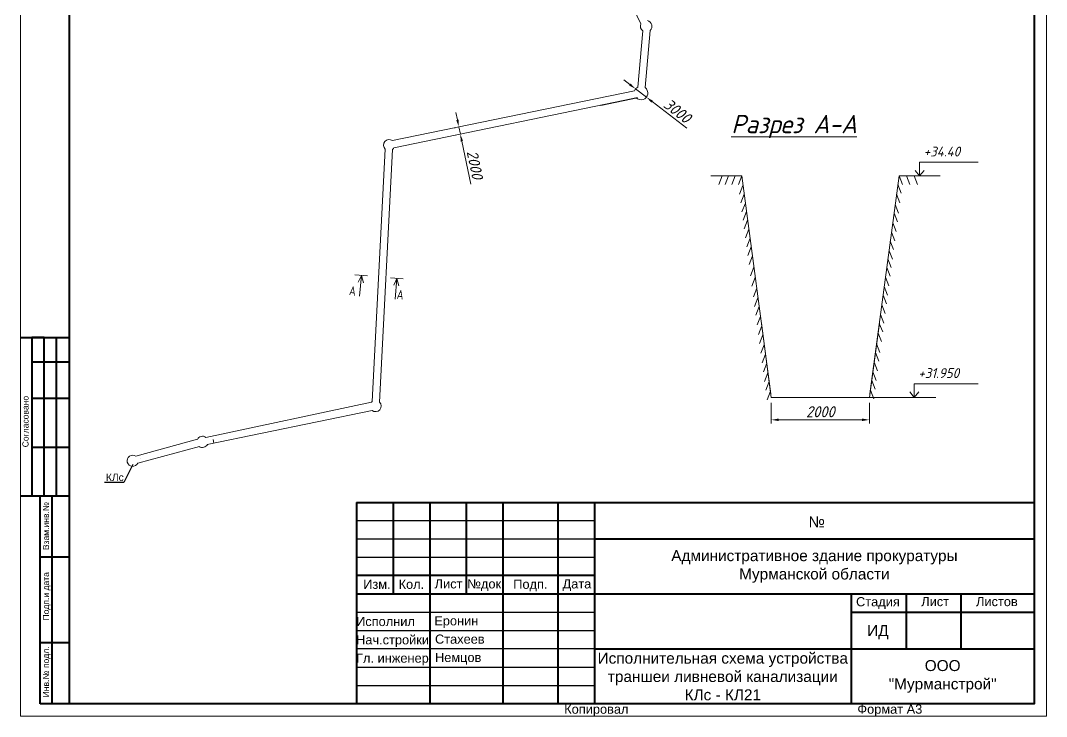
# Model space of a CAD drawing. Header units: millimetres. Extents: x 946 to 259010, y 548 to 42559.
# Drawn here: x 946 to 28946, y 548 to 19542 of the extents above; entities that cross this region are included whole.
import ezdxf
from ezdxf import colors
from ezdxf.entities.mleader import LeaderData, LeaderLine
from ezdxf.math import Vec2, Vec3

# ---------------------------------------------------------------- set-up
doc = ezdxf.new("R2010")
doc.units = ezdxf.units.MM
doc.linetypes.add('2-Columns and grid$0$084_(М5) Неукрепленный откос', pattern=[0])
for name, color, linetype, lineweight in [('00-рамка', 7, 'Continuous', 40), ('19-канальяК2', 54, 'Continuous', 40), ('Канализация К1', 14, 'Continuous', 40), ('РАЗМЕРЫ', 23, 'Continuous', 13), ('Размеры КР', 23, 'Continuous', 13)]:
    doc.layers.add(name, color=color, linetype=linetype, lineweight=lineweight)
doc.styles.add('2_0-Ариел', font='arial.ttf', dxfattribs={"height": 2})
doc.styles.add('2_5-Ариел', font='arial.ttf', dxfattribs={"height": 2.5})
doc.styles.add('3_0-Ариел', font='arial.ttf', dxfattribs={"height": 3})
doc.styles.add('GOST 2.304', font='CS_Gost2304.shx')
doc.styles.get("Standard").update_dxf_attribs({"font": 'arial.ttf'})
doc.styles.add('Ариель-2_5', font='arial.ttf')
doc.styles.add('ГОСТ', font='GOST Common Italic.ttf', dxfattribs={"height": 300})
doc.styles.add('ГП-ариель', font='arial.ttf')
doc.linetypes.add('Земля1', pattern='A,24,[3,ltsnew.shx,S=6,R=0,X=-6,Y=-6],3,[3,ltsnew.shx,S=6,R=0,X=-6,Y=-6],3,[3,ltsnew.shx,S=6,R=0,X=-6,Y=-6],0', length=30)
doc.linetypes.add('Земля2', pattern='A,24,[4,ltsnew.shx,S=6,R=0,X=-6,Y=0],3,[4,ltsnew.shx,S=6,R=0,X=-6,Y=0],3,[4,ltsnew.shx,S=6,R=0,X=-6,Y=0],0', length=30)
doc.linetypes.add('Каналья-К2', pattern='A,20,-4,["К2",Standard,S=2,R=0,X=-2,Y=-1],-2.3', length=26.3)
doc.dimstyles.new('М 50', dxfattribs={"dimscale": 0, "dimtxt": 300, "dimasz": 200, "dimexe": 100, "dimexo": 150, "dimgap": 70, "dimtad": 1, "dimdec": 0, "dimlfac": 0.5, "dimdsep": 46, "dimtxsty": 'ГОСТ', "dimcen": 100, "dimdle": 150, "dimclrd": 256, "dimclre": 256, "dimclrt": 256, "dimazin": 3, "dimtfac": 1, "dimtdec": 0, "dimtmove": 1, "dimatfit": 3, "dimfxl": 100, "dimtolj": 1, "dimlwd": -1, "dimlwe": -1, "dimarcsym": 0})

# ---------------------------------------------------------------- blocks, each defined once
blk = doc.blocks.new('_None')
blk = doc.blocks.new('*D138')
at = {"layer": 'Defpoints', "color": 0, "transparency": 16777216}
for p in [(21434, 9256), (24114, 9256), (24114, 8644)]:
    blk.add_point(p, dxfattribs=at)
at = {"layer": 'Размеры КР', "transparency": 16777216}
for p, q in [((21434, 9106), (21434, 8544)), ((24114, 9106), (24114, 8544)), ((21634, 8644), (23914, 8644))]:
    blk.add_line(p, q, dxfattribs=at)
for points in [[(21634, 8678), (21634, 8611), (21434, 8644)], [(23914, 8678), (23914, 8611), (24114, 8644)]]:
    blk.add_solid(points, dxfattribs=at)
at = {"layer": 'Размеры КР', "lineweight": 13, "transparency": 16777216, "insert": (22774, 8864), "char_height": 300, "attachment_point": 5, "style": 'ГОСТ'}
blk.add_mtext('\\A1;2000', dxfattribs=at)
blk = doc.blocks.new('*D22')
at = {"layer": 'Defpoints', "color": 0, "transparency": 16777216}
for p in [(12933, 16642), (12949, 16442), (12973, 16447)]:
    blk.add_point(p, dxfattribs=at)
at = {"layer": 'Размеры КР', "transparency": 16777216}
for p, q in [((12868, 16833), (12828, 17029)), ((12786, 16612), (12811, 16617)), ((12909, 16637), (12949, 16442)), ((12827, 16417), (12851, 16422)), ((12989, 16246), (13231, 15076))]:
    blk.add_line(p, q, dxfattribs=at)
for points in [[(12901, 16839), (12836, 16826), (12909, 16637)], [(13022, 16253), (12957, 16239), (12949, 16442)]]:
    blk.add_solid(points, dxfattribs=at)
at = {"layer": 'Размеры КР', "lineweight": 13, "transparency": 16777216, "insert": (13346, 15607), "char_height": 300, "attachment_point": 5, "rotation": 281.6545, "style": 'ГОСТ'}
blk.add_mtext('\\A1;2000', dxfattribs=at)
blk = doc.blocks.new('*D23')
at = {"layer": 'Defpoints', "color": 0, "transparency": 16777216}
for p in [(17732, 17676), (18026, 17450)]:
    blk.add_point(p, dxfattribs=at)
at = {"layer": 'Размеры КР', "transparency": 16777216}
for p, q in [((17573, 17798), (17415, 17920)), ((17732, 17676), (18026, 17450)), ((19132, 16600), (18185, 17328))]:
    blk.add_line(p, q, dxfattribs=at)
for points in [[(17594, 17824), (17553, 17771), (17732, 17676)], [(18205, 17354), (18164, 17301), (18026, 17450)]]:
    blk.add_solid(points, dxfattribs=at)
at = {"layer": 'Размеры КР', "lineweight": 13, "transparency": 16777216, "insert": (18872, 17077), "char_height": 300, "attachment_point": 5, "rotation": 322.4508, "style": 'ГОСТ'}
blk.add_mtext('\\A1;3000', dxfattribs=at)

msp = doc.modelspace()

# ---------------------------------------------------------------- linework, layer by layer
at = {"color": 250, "linetype": 'Continuous', "lineweight": 5, "ltscale": 10}
for p, q in [((25360.2, 15453.1), (25482.7, 15303.5)), ((25482.7, 15303.5), (25482.7, 15675.9)), ((27078.5, 15675.9), (25482.7, 15675.9)), ((25482.7, 15303.5), (25482.7, 15675.9)), ((25605.2, 15453.1), (25482.7, 15303.5)), ((25336.4, 9256.1), (25336.4, 9628.6)), ((27082.2, 9628.6), (25336.4, 9628.6)), ((25336.4, 9256.1), (25336.4, 9628.6)), ((21434.1, 9256.1), (25925, 9256.1)), ((25214, 9405.7), (25336.4, 9256.1)), ((25458.9, 9405.7), (25336.4, 9256.1))]:
    msp.add_line(p, q, dxfattribs=at)
at = {"color": 250, "linetype": 'Земля2', "lineweight": 5, "ltscale": 0.2}
msp.add_line((21164.1, 11281.1), (21434.1, 9256.1), dxfattribs=at)
at = {"color": 250, "linetype": 'Земля1', "lineweight": 5, "ltscale": 0.2}
for p, q in [((24114.3, 9256.1), (24384.3, 11281.1)), ((21434.1, 9256.1), (22953.3, 9256.1))]:
    msp.add_line(p, q, dxfattribs=at)
at = {"layer": '00-рамка', "lineweight": 40}
for p, q in [((945.6, 10892.3), (2278.9, 10892.3)), ((1255.4, 10892.3), (1255.4, 6559)), ((1588.7, 10892.3), (1255.4, 10892.3)), ((1588.7, 6559), (1588.7, 10892.3)), ((1922, 10892.3), (1922, 6559)), ((1255.4, 10225.7), (2278.9, 10225.7)), ((2278.9, 9225.7), (1255.4, 9225.7)), ((2278.9, 7892.3), (1255.4, 7892.3)), ((1478.9, 6559), (945.6, 6559)), ((2278.9, 6559), (1478.9, 6559)), ((1478.9, 892.3), (1478.9, 6559)), ((1812.2, 892.3), (1812.2, 6559)), ((10112.2, 6392.3), (10112.2, 892.3)), ((10112.2, 6392.3), (28612.2, 6392.3)), ((11112.2, 6392.3), (11112.2, 3892.3)), ((12112.2, 6392.3), (12112.2, 892.3)), ((13112.2, 6392.3), (13112.2, 3892.3)), ((14112.2, 6392.3), (14112.2, 892.3)), ((15612.2, 6392.3), (15612.2, 892.3)), ((16612.2, 6392.3), (16612.2, 892.3)), ((16612.2, 5392.3), (28612.2, 5392.3)), ((2278.9, 4892.3), (1478.9, 4892.3)), ((16612.2, 4392.3), (10112.2, 4392.3)), ((10112.2, 3892.3), (16612.2, 3892.3)), ((16612.2, 3892.3), (28612.2, 3892.3)), ((23612.2, 3892.3), (23612.2, 892.3)), ((25112.2, 3892.3), (25112.2, 2392.3)), ((26612.2, 3892.3), (26612.2, 2392.3)), ((23612.2, 3392.3), (28612.2, 3392.3)), ((2278.9, 2559), (1478.9, 2559)), ((16612.2, 2392.3), (28612.2, 2392.3)), ((2278.9, 892.3), (1478.9, 892.3))]:
    msp.add_line(p, q, dxfattribs=at)
at = {"layer": '00-рамка', "lineweight": 25}
for p, q in [((10112.2, 5892.3), (16612.2, 5892.3)), ((10112.2, 5392.3), (16612.2, 5392.3)), ((10112.2, 4892.3), (16612.2, 4892.3)), ((10112.2, 3392.3), (16612.2, 3392.3)), ((10112.2, 2892.3), (16612.2, 2892.3)), ((10112.2, 2892.3), (14112.2, 2892.3)), ((16612.2, 2392.3), (10112.2, 2392.3)), ((10112.2, 1892.3), (16612.2, 1892.3)), ((10112.2, 1392.3), (16612.2, 1392.3))]:
    msp.add_line(p, q, dxfattribs=at)
at = {"layer": '00-рамка', "lineweight": 15}
msp.add_lwpolyline([(945.6, 40159), (28945.6, 40159), (28945.6, 559), (945.6, 559)], close=True, dxfattribs=at)
at = {"layer": '00-рамка', "lineweight": 40}
msp.add_lwpolyline([(2278.9, 39825.7), (28612.2, 39825.7), (28612.2, 892.3), (2278.9, 892.3)], close=True, dxfattribs=at)
at = {"layer": '19-канальяК2', "linetype": 'Каналья-К2', "lineweight": 30, "ltscale": 1.5}
msp.add_line((16780.1, 17232.1), (17787.1, 17439.9), dxfattribs=at)
at = {"layer": 'Канализация К1', "color": 0, "linetype": 'Continuous', "lineweight": 15}
for p, q in [((20627.8, 15303.5), (19788.5, 15303.5)), ((6221.8, 8006.8), (6201.5, 8104.7)), ((4211.4, 7582.7), (4211.4, 7582.7))]:
    msp.add_line(p, q, dxfattribs=at)
at = {"layer": 'Канализация К1', "color": 18, "linetype": 'Continuous', "lineweight": 15, "true_color": 0x000000}
for p, q in [((10072.3, 12602.1), (10419.7, 12571.8)), ((10248.3, 12586.8), (10160.8, 12397.7)), ((10198.7, 12017.9), (10248.3, 12586.8)), ((10248.3, 12586.8), (10301.7, 12385.4)), ((11043.7, 12519.7), (11391.1, 12489.4)), ((11219.7, 12504.3), (11132.2, 12315.3)), ((11170.1, 11935.4), (11219.7, 12504.3)), ((11219.7, 12504.3), (11273.1, 12303))]:
    msp.add_line(p, q, dxfattribs=at)
at = {"layer": 'Размеры КР', "color": 0, "linetype": '2-Columns and grid$0$084_(М5) Неукрепленный откос', "lineweight": 13, "ltscale": 100}
for p, q in [((17877.5, 19451.9), (17468.3, 20302.8)), ((17793.5, 17727.5), (17927, 19258.1)), ((18128, 19270.6), (17992.1, 17712.1)), ((11096.7, 16263.2), (17704.5, 17625.7)), ((17747.8, 17431.8), (11136.3, 16068.1)), ((10544.7, 9142.4), (10900.7, 16033)), ((11100.6, 16025.8), (10743.3, 9127)), ((6004.3, 8165.2), (10522.8, 9122.6)), ((10540.5, 8900.5), (6043.9, 7970)), ((4094.1, 7654.4), (5780.1, 8112.5)), ((5832.5, 7919.5), (4146.5, 7461.4))]:
    msp.add_line(p, q, dxfattribs=at)
at = {"layer": 'Размеры КР', "color": 250, "lineweight": 13}
for p, q in [((20099, 15303.5), (20007.8, 15068.1)), ((20271.7, 15303.5), (20180.5, 15068.1)), ((20451.2, 15303.5), (20360, 15068.1)), ((20627.8, 15303.5), (20536.6, 15068.1)), ((24127.7, 9356.2), (24920.7, 15303.5)), ((25011.9, 15068.1), (24920.7, 15303.5)), ((25218, 15068.1), (25126.7, 15303.5)), ((25427, 15068.1), (25335.7, 15303.5)), ((20662.9, 15040.3), (20571.7, 14805)), ((24979.8, 14828), (24888.6, 15063.3)), ((20694.9, 14800.2), (20603.7, 14564.8)), ((20726.9, 14560.5), (20635.7, 14325.1)), ((24944.8, 14564.8), (24853.5, 14800.2)), ((20757.6, 14330.2), (20666.4, 14094.9)), ((24875.8, 14047.9), (24784.6, 14283.3)), ((24907.9, 14288.1), (24816.6, 14523.5)), ((20789.6, 14090.1), (20698.4, 13854.7)), ((24840.7, 13784.7), (24749.5, 14020.1)), ((20821.6, 13850.4), (20730.3, 13615)), ((24806.6, 13528.8), (24715.4, 13764.2)), ((20854.7, 13601.7), (20763.5, 13366.3)), ((24774.6, 13288.6), (24683.4, 13524)), ((20886.7, 13361.5), (20795.5, 13126.1)), ((24739.5, 13025.5), (24648.3, 13260.8)), ((20918.7, 13121.8), (20827.5, 12886.4)), ((24710.1, 12805), (24618.9, 13040.4)), ((20960.6, 12807.9), (20869.3, 12572.5)), ((24678.1, 12564.9), (24586.9, 12800.2)), ((20997.4, 12531.9), (20906.1, 12296.5)), ((24643, 12301.7), (24551.8, 12537.1)), ((21036.5, 12238.7), (20945.2, 12003.3)), ((24577.4, 11809.8), (24486.2, 12045.2)), ((24609.4, 12049.9), (24518.2, 12285.3)), ((21071.5, 11975.5), (20980.3, 11740.1)), ((24542.3, 11546.6), (24451.1, 11782)), ((21103.6, 11735.3), (21012.3, 11499.9)), ((24507, 11281.8), (24415.8, 11517.1)), ((21139.1, 11468.5), (21047.9, 11233.1)), ((21174.2, 11205.3), (21083, 10969.9)), ((24475, 11041.6), (24383.8, 11277)), ((21206.3, 10965.1), (21115, 10729.7)), ((24439.9, 10778.4), (24348.7, 11013.8)), ((21242.3, 10695), (21151.1, 10459.6)), ((24400.5, 10482.8), (24309.3, 10718.2)), ((21277.4, 10431.8), (21186.2, 10196.4)), ((24368.5, 10242.6), (24277.2, 10478)), ((21309.4, 10191.6), (21218.2, 9956.2)), ((24333.4, 9979.4), (24242.2, 10214.8)), ((21344.5, 9928.4), (21253.3, 9693)), ((24298.9, 9720.9), (24207.7, 9956.2)), ((21376.5, 9688.2), (21285.3, 9452.9)), ((24266.9, 9480.7), (24175.7, 9716.1)), ((21411.6, 9425.1), (21320.4, 9189.7)), ((24231.8, 9217.5), (24140.6, 9452.9))]:
    msp.add_line(p, q, dxfattribs=at)
at = {"layer": 'Размеры КР', "color": 250, "linetype": 'Земля2', "lineweight": 13, "ltscale": 0.1}
msp.add_line((21420.8, 9356.2), (20627.8, 15303.6), dxfattribs=at)
at = {"layer": 'Размеры КР', "color": 1, "lineweight": 13}
msp.add_line((20627.8, 15303.6), (20627.8, 15303.6), dxfattribs=at)
at = {"layer": 'Размеры КР', "color": 250, "linetype": 'Земля1', "lineweight": 13, "ltscale": 100}
msp.add_line((26044.7, 15303.5), (24920.7, 15303.5), dxfattribs=at)
at = {"layer": 'Размеры КР', "color": 0, "linetype": '2-Columns and grid$0$084_(М5) Неукрепленный откос', "lineweight": 13, "ltscale": 100}
for points in [[(17927, 19258.1, -0.358518), (17877.5, 19451.9)], [(18056.8, 19538.1, -0.5957803), (18128, 19270.6, -0.5957803)], [(17704.5, 17625.7, -0.1886201), (17793.5, 17727.5)], [(17991.9, 17710.2, -1.0686589), (17747.8, 17431.8, -1.0686589)], [(10900.7, 16033, -0.9488292), (11096.7, 16263.2)], [(11136.3, 16068.1, -0.0922264), (11100.6, 16025.8, -0.0922264)], [(10522.8, 9122.6, -0.0485005), (10544.7, 9142.4)], [(10743.3, 9127, -0.9416758), (10540.5, 8900.5, -0.9416758)], [(5771.9, 8110.2, -0.4780286), (6004.1, 8165.1)], [(6044.5, 7970.1, -0.4418775), (5824, 7917.2, -0.4418775)], [(4146.5, 7461.4, -2.6933544), (4094.1, 7654.4)]]:
    msp.add_lwpolyline(points, format="xyb", dxfattribs=at)

# ---------------------------------------------------------------- texts
at = {"layer": '00-рамка', "style": 'Ариель-2_5'}
for s, height, p in [('Согласовано', 166.667, (1164.2, 7894.2)), ('Взам.инв.№', 166.67, (1723.5, 5088.6)), ('Подп.и дата', 166.667, (1723.5, 3167.3)), ('Инв.№ подл.', 166.667, (1723.5, 1070.2))]:
    msp.add_text(s, height=height, rotation=90, dxfattribs=at).set_placement(p)
at = {"layer": '00-рамка', "style": '2_5-Ариел'}
for s, height, p in [('№', 300, (22449.1, 5709.1)), ('Изм.', 250, (10298.2, 4031.6)), ('Кол.', 250, (11263.8, 4031.4)), ('Лист', 250, (12247.5, 4042.8)), ('№док', 250, (13136.9, 4042.8)), ('Подп.', 250, (14393.1, 4032.4)), ('Дата', 250, (15738.9, 4042.8)), ('Стадия', 250, (23748.3, 3554.6)), ('Лист', 250, (25527.6, 3558.9)), ('Листов', 250, (27022.6, 3558.9)), ('Исполнил', 250, (10104.1, 3016.1)), ('Еронин', 250, (12237.3, 3034.4)), ('ИД', 300, (24051.7, 2741.4)), ('Нач.стройки', 250, (10103.6, 2516.1)), ('Стахеев', 250, (12256.6, 2534.4)), ('Гл. инженер', 250, (10103.6, 2016.1)), ('Немцов', 250, (12256.6, 2034.4)), ('Копировал', 250, (15784.4, 623.4)), ('Формат А3', 250, (23784.4, 623.4))]:
    msp.add_text(s, height=height, dxfattribs=at).set_placement(p)
at = {"layer": '00-рамка', "char_height": 300, "attachment_point": 5}
for s, insert, width, style in [('Административное здание прокуратуры\\PМурманской области', (22612.2, 4642.3), 12000, '3_0-Ариел'), ('Исполнительная схема устройства траншеи ливневой канализации КЛc - КЛ21', (20112.2, 1637), 7000, 'ГП-ариель'), ('ООО\\P"Мурманстрой"', (26112.2, 1642.3), 5000, 'ГП-ариель')]:
    msp.add_mtext(s, dxfattribs=dict(at, insert=insert, width=width, style=style))
at = {"layer": 'Канализация К1', "color": 18, "linetype": 'Continuous', "lineweight": 15, "true_color": 0x000000, "char_height": 250, "attachment_point": 1, "rotation": 352.48117, "style": 'GOST 2.304'}
for insert in [(9935.8, 12298.3), (11237.5, 12196.8)]:
    msp.add_mtext_dynamic_manual_height_columns('A', width=372.408, gutter_width=12.5, heights=[0], dxfattribs=dict(at, insert=insert))
at = {"layer": 'РАЗМЕРЫ', "lineweight": 13, "style": 'ГОСТ'}
for s, p in [('+34.40', (25592.7, 15831.6)), ('+31.950', (25446.4, 9784.2))]:
    msp.add_text(s, height=270, dxfattribs=at).set_placement(p)
at = {"layer": 'Размеры КР', "color": 250, "lineweight": 20, "style": 'ГОСТ'}
msp.add_text('%%UРазрез А-А', height=500, dxfattribs=at).set_placement((20342.8, 16465.8))

# ---------------------------------------------------------------- dimensions: what is measured, and where the dimension line sits
at = {"layer": 'Размеры КР', "color": 250, "lineweight": 13}
dim = msp.add_diameter_dim_2p(p1=(17732, 17675.9), p2=(18026.2, 17449.8), text='3000', dimstyle='М 50', override={"dimscale": 1, "dimtmove": 0}, dxfattribs=at)
dim.commit()
dim.dimension.update_dxf_attribs({"geometry": '*D23', "text_midpoint": (18871.7, 17077.3)})
dim = msp.add_aligned_dim(p1=(12933.3, 16641.9), p2=(12973.5, 16447), distance=-25.1, text='2000', dimstyle='М 50', override={"dimscale": 1, "dimtmove": 0}, dxfattribs=at)
dim.commit()
dim.dimension.update_dxf_attribs({"geometry": '*D22', "text_midpoint": (13345.6, 15607.5)})
at = {"layer": 'Размеры КР', "color": 1, "lineweight": 13}
dim = msp.add_linear_dim(base=(24114.3, 8644.4), p1=(21434.1, 9256.1), p2=(24114.3, 9256.1), text='2000', dimstyle='М 50', override={"dimscale": 1}, dxfattribs=at)
dim.commit()
dim.dimension.update_dxf_attribs({"geometry": '*D138', "text_midpoint": (22774.2, 8864.4)})

# ---------------------------------------------------------------- leaders
at = {"layer": '19-канальяК2', "lineweight": 30}
ml = msp.add_multileader_mtext('Standard', dxfattribs=at)
ml.set_content('КЛc', color=256, style='2_0-Ариел')
ml.set_leader_properties()
ml.set_arrow_properties(name='NONE')
ml.build(insert=Vec2(0, 0))
ml.multileader.update_dxf_attribs({"text_left_attachment_type": 6, "text_right_attachment_type": 6, "dogleg_length": 0, "arrow_head_size": 100})
ctx = ml.context
ctx.base_point, ctx.char_height, ctx.arrow_head_size, ctx.landing_gap_size, ctx.plane_origin = Vec3(3271.5, 6935.6, 6392), 200, 100, 18, Vec3(17290.7, 20260, 6392)
ctx.left_attachment, ctx.right_attachment, ctx.text_align_type = 6, 6, 1
notes = []
notes.append((ctx, [(1, (1, 1, 0), (3768.8, 6935.6, 6392), (-1, 0), 0, [(0, [(4012.4, 7427.9, 6392)], 0, [])])]))
ctx.mtext.insert, ctx.mtext.alignment, ctx.mtext.flow_direction = Vec3(3520.1, 7175.6, 6392), 2, 5
for ctx, leaders in notes:
    for number, flags, end, landing, length, lines in leaders:
        leader = LeaderData()
        leader.index, (leader.has_last_leader_line, leader.has_dogleg_vector, leader.attachment_direction) = number, flags
        leader.last_leader_point, leader.dogleg_vector, leader.dogleg_length = Vec3(end), Vec3(landing), length
        for number, points, colour, breaks in lines:
            line = LeaderLine()
            line.index, line.vertices, line.color, line.breaks = number, Vec3.list(points), colors.encode_raw_color(colour), breaks
            leader.lines.append(line)
        ctx.leaders.append(leader)

doc.saveas('drawing.dxf')
